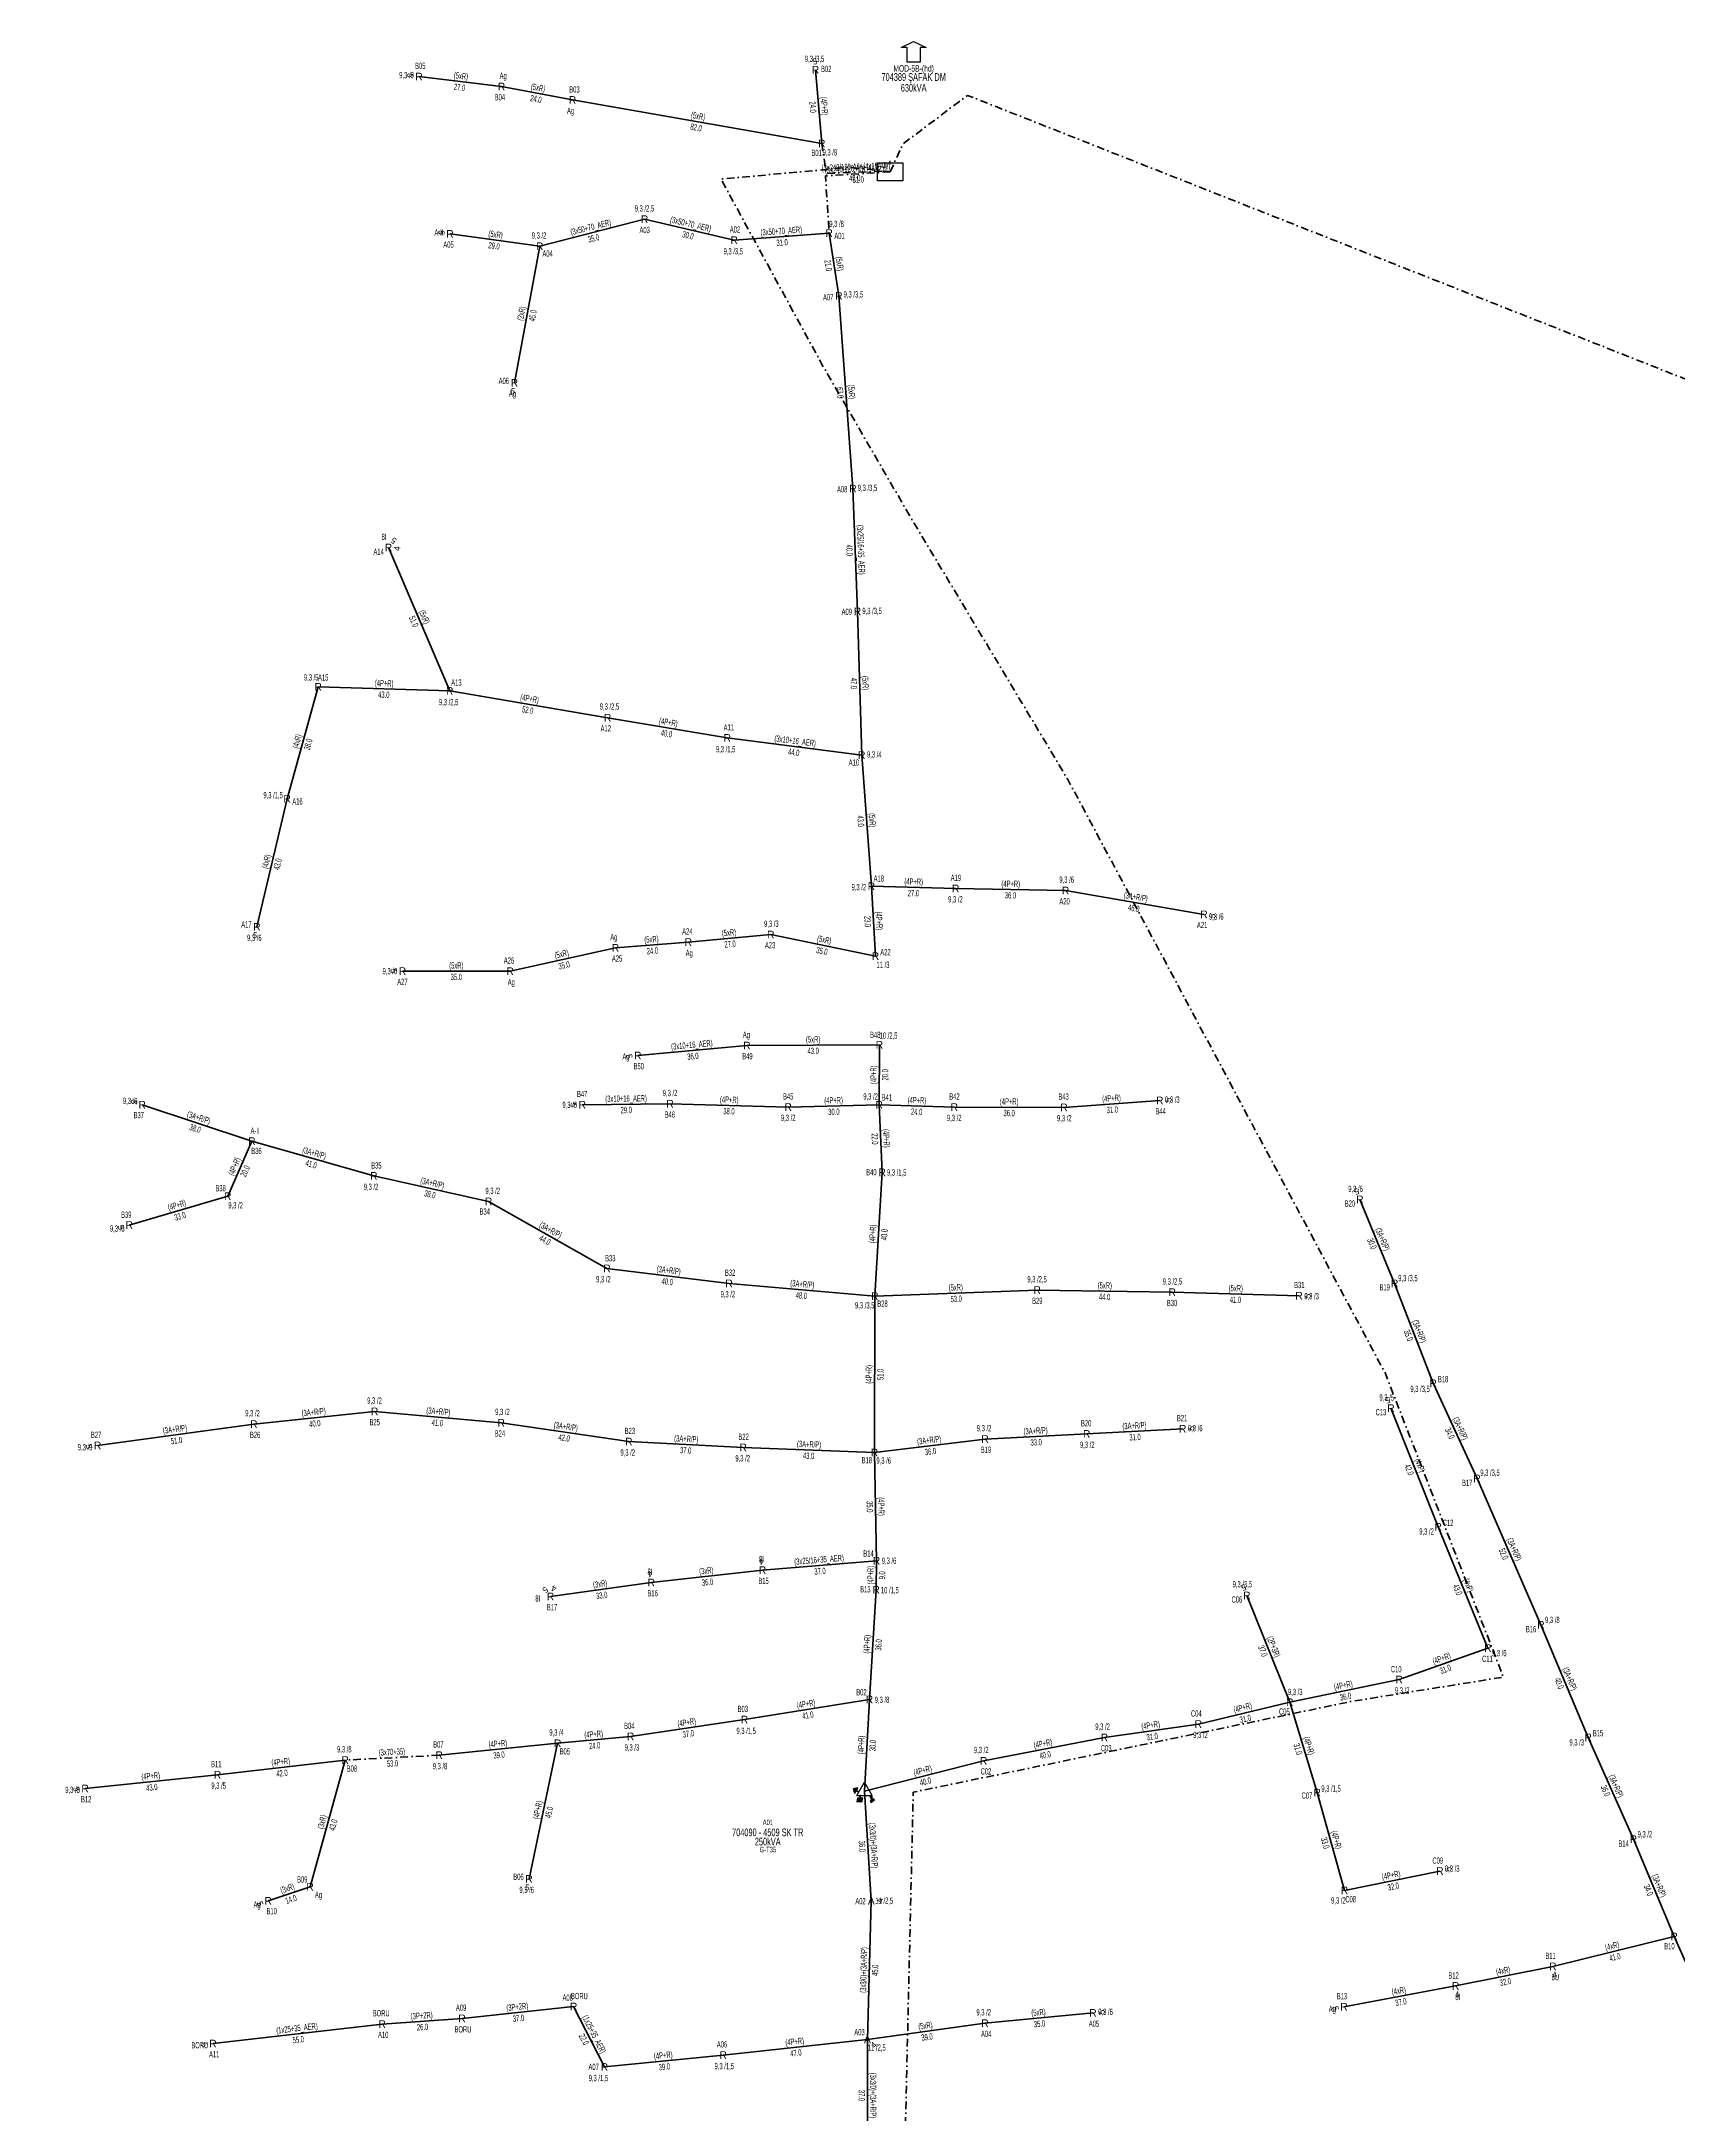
# Model space of a CAD drawing. Header units: millimetres. Extents: x 554556 to 559004, y 4084130 to 4087120.
# Drawn here: x 556260 to 556793, y 4086409 to 4087084 of the extents above; entities that cross this region are included whole.
import ezdxf
from ezdxf.enums import TextEntityAlignment as Align

# ---------------------------------------------------------------- set-up
doc = ezdxf.new("R2010")
doc.units = ezdxf.units.MM
doc.linetypes.add('DASHDOT', pattern=[5, 2.5, -1.25, 0, -1.25])
for name, color, linetype, lineweight in [('DIREK_AG_MEVCUT', 120, 'Continuous', 25), ('DIREK_OG_MEVCUT', 16, 'Continuous', 25), ('HAT_AG_HAVAI_MEVCUT', 126, 'Continuous', 50), ('HAT_AG_YERALTI_MEVCUT', 126, 'DASHDOT', 50), ('HAT_ENH_YERALTI_MEVCUT', 6, 'DASHDOT', 70), ('HAT_ENH_YERALTI_YENI', 6, 'DASHDOT', 70), ('HAT_OG_HAVAI_MEVCUT', 48, 'Continuous', 70), ('TRAFO_MEVCUT', 5, 'Continuous', 30), ('TRAFO_TADILAT_BYSK', 5, 'Continuous', 30)]:
    doc.layers.add(name, color=color, linetype=linetype, lineweight=lineweight)
doc.styles.add('Direk', font='B_CAD')
doc.styles.get("Standard").update_dxf_attribs({"font": 'Arial'})

# ---------------------------------------------------------------- blocks, each defined once
blk = doc.blocks.new('MEV_DIREK')
h = blk.add_hatch(color=32)
h.paths.add_polyline_path([(-2.14, 0.97), (-2.35, 1.09), (-3.31, -0.55), (-3.09, -0.67), (-2.67, 0.06), (-1.89, -0.39), (-1.79, -0.22), (-2.56, 0.23)])
h.paths.add_polyline_path([(-3.46, -0.17), (-3.33, -0.25), (-2.61, 0.99), (-2.74, 1.06)])
h.paths.add_polyline_path([(-3.54, 0.29), (-3.41, 0.22), (-3.05, 0.82), (-3.18, 0.9)])
h.paths.add_polyline_path([(-3.58, 0.81), (-3.66, 0.68), (-3.53, 0.61), (-3.45, 0.74)])
h.paths.add_polyline_path([(-1.51, -2.34), (-2.26, -2.33), (-2.52, -3.47), (-2.42, -3.47), (-2.21, -2.53), (-1.91, -2.54), (-2.12, -3.47), (-2.02, -3.47), (-1.81, -2.54), (-1.51, -2.54), (-1.72, -3.47), (-1.62, -3.48), (-1.41, -2.54), (-1.11, -2.54), (-1.32, -3.48), (-1.22, -3.48), (-1.01, -2.54), (-0.71, -2.55), (-0.92, -3.48), (-0.82, -3.48), (-0.56, -2.35), (-1.31, -2.34), (-1.31, -1.44), (-1.51, -1.44)])
at = {"layer": 'TRAFO_MEVCUT'}
for points in [[(2.35, -1.57), (2.12, -1.92), (2.08, -1.44), (1.94, -1.44), (2.01, -2.32), (2.25, -1.96), (2.31, -2.67), (2.1, -2.67), (2.39, -2.87), (2.4, -2.86), (2.64, -2.49), (2.45, -2.63)], [(2.35, -1.57), (2.12, -1.92), (2.08, -1.44), (1.94, -1.44), (2.01, -2.32), (2.25, -1.96), (2.31, -2.67), (2.1, -2.67), (2.39, -2.87), (1.98, -3.19), (2.2, -3.79), (2.26, -3.74), (2.08, -3.26), (2.26, -3.13), (2.44, -3.6), (2.49, -3.56), (2.32, -3.08), (2.49, -2.94), (2.67, -3.42), (2.73, -3.38), (2.55, -2.9), (2.73, -2.76), (2.91, -3.24), (2.97, -3.2), (2.79, -2.72), (2.97, -2.58), (3.15, -3.06), (3.21, -3.01), (2.98, -2.42), (2.4, -2.86), (2.64, -2.49), (2.45, -2.63)], [(2.97, -2.58), (3.15, -3.06), (3.21, -3.01), (2.98, -2.42), (2.4, -2.86), (2.64, -2.49), (2.45, -2.63), (2.35, -1.57), (2.12, -1.92), (2.08, -1.44), (1.94, -1.44), (2.01, -2.32), (2.25, -1.96), (2.31, -2.67), (2.1, -2.67), (2.39, -2.87), (1.98, -3.19), (2.2, -3.79), (2.26, -3.74), (2.08, -3.26), (2.26, -3.13), (2.44, -3.6), (2.49, -3.56), (2.32, -3.08), (2.49, -2.94), (2.67, -3.42), (2.73, -3.38), (2.55, -2.9), (2.73, -2.76), (2.91, -3.24), (2.97, -3.2), (2.79, -2.72)]]:
    blk.add_hatch(color=32, dxfattribs=at).paths.add_polyline_path(points)
at = {"layer": 'TRAFO_MEVCUT', "linetype": 'Continuous'}
for p, q in [((-2.5, -1.44), (0, 2.89)), ((2.5, -1.44), (0, 2.89)), ((-2.5, -1.44), (2.5, -1.44))]:
    blk.add_line(p, q, dxfattribs=at)
at = {"layer": 'TRAFO_MEVCUT', "color": 32, "flags": 128}
blk.add_lwpolyline([(1.94, -1.44), (2.08, -1.44), (2.12, -1.92), (2.35, -1.57), (2.45, -2.63), (2.64, -2.49), (2.4, -2.86), (2.98, -2.42), (3.21, -3.01), (3.15, -3.06), (2.97, -2.58), (2.79, -2.72), (2.97, -3.2), (2.91, -3.24), (2.73, -2.76), (2.55, -2.9), (2.73, -3.38), (2.67, -3.42), (2.49, -2.94), (2.32, -3.08), (2.49, -3.56), (2.44, -3.6), (2.26, -3.13), (2.08, -3.26), (2.26, -3.74), (2.2, -3.79), (1.98, -3.19), (2.39, -2.87), (2.1, -2.67), (2.31, -2.67), (2.25, -1.96), (2.01, -2.32), (1.94, -1.44)], dxfattribs=at)
at = {"layer": 'TRAFO_TADILAT_BYSK', "color": 32, "flags": 128}
for points in [[(-3.53, 0.61), (-3.45, 0.74), (-3.58, 0.81), (-3.66, 0.68), (-3.53, 0.61)], [(-3.41, 0.22), (-3.05, 0.82), (-3.18, 0.9), (-3.54, 0.29), (-3.41, 0.22)], [(-3.33, -0.25), (-2.61, 0.99), (-2.74, 1.06), (-3.46, -0.17), (-3.33, -0.25)], [(-1.79, -0.22), (-2.56, 0.23), (-2.14, 0.97), (-2.35, 1.09), (-3.31, -0.55), (-3.09, -0.67), (-2.67, 0.06), (-1.89, -0.39), (-1.79, -0.22)], [(-1.31, -1.44), (-1.51, -1.44), (-1.51, -2.34), (-2.26, -2.33), (-2.52, -3.47), (-2.42, -3.47), (-2.21, -2.53), (-1.91, -2.54), (-2.12, -3.47), (-2.02, -3.47), (-1.81, -2.54), (-1.51, -2.54), (-1.72, -3.47), (-1.62, -3.48), (-1.41, -2.54), (-1.11, -2.54), (-1.32, -3.48), (-1.22, -3.48), (-1.01, -2.54), (-0.71, -2.55), (-0.92, -3.48), (-0.82, -3.48), (-0.56, -2.35), (-1.31, -2.34), (-1.31, -1.44)]]:
    blk.add_lwpolyline(points, dxfattribs=at)
blk = doc.blocks.new('MEV_BINA_KARE')
at = {"layer": 'TRAFO_MEVCUT', "linetype": 'Continuous'}
for p, q in [((-2.25, -2.25), (-2.25, 2.25)), ((-2.25, 2.25), (2.25, 2.25)), ((0, 1.8), (0, 2.7)), ((2.25, 2.25), (2.25, -2.25)), ((2.25, -2.25), (-2.25, -2.25))]:
    blk.add_line(p, q, dxfattribs=at)
blk = doc.blocks.new('MEV_MOD')
at = {"layer": 'TRAFO_MEVCUT', "linetype": 'Continuous'}
for p, q in [((-3.4, 2), (0, 3.6)), ((-1.8, 2), (-3.4, 2)), ((-1.8, -2), (-1.8, 2)), ((0, 3.6), (3.4, 2)), ((3.4, 2), (1.8, 2)), ((1.8, 2), (1.8, -2)), ((1.8, -2), (-1.8, -2))]:
    blk.add_line(p, q, dxfattribs=at)

msp = doc.modelspace()

# ---------------------------------------------------------------- linework, layer by layer
at = {"layer": 'HAT_AG_HAVAI_MEVCUT'}
for p, q in [((556409.65, 4087068.95), (556382.78, 4087072.2)), ((556513.85, 4087050.42), (556511.82, 4087074.41)), ((556432.75, 4087064.58), (556409.65, 4087068.95)), ((556513.85, 4087050.42), (556432.75, 4087064.58)), ((556456.19, 4087025.78), (556422.07, 4087016.97)), ((556485.35, 4087018.94), (556456.19, 4087025.78)), ((556422.07, 4087016.97), (556392.88, 4087020.99)), ((556422.07, 4087016.97), (556413.84, 4086972.51)), ((556516.26, 4087021.23), (556485.35, 4087018.94)), ((556519.43, 4087000.78), (556516.26, 4087021.23)), ((556524, 4086938.07), (556519.43, 4087000.78)), ((556525.49, 4086898.11), (556524, 4086938.07)), ((556392.79, 4086872.21), (556372.88, 4086918.91)), ((556526.84, 4086851.34), (556525.49, 4086898.11)), ((556349.99, 4086873.53), (556339.86, 4086837.14)), ((556392.79, 4086872.21), (556349.99, 4086873.53)), ((556444.16, 4086863.51), (556392.79, 4086872.21)), ((556483.11, 4086856.91), (556444.16, 4086863.51)), ((556526.84, 4086851.34), (556483.11, 4086856.91)), ((556530, 4086808.64), (556526.84, 4086851.34)), ((556339.86, 4086837.14), (556330.04, 4086795.42)), ((556530, 4086808.64), (556531.34, 4086785.9)), ((556557.43, 4086807.91), (556530, 4086808.64)), ((556593.2, 4086807.24), (556557.43, 4086807.91)), ((556638.22, 4086799.48), (556593.2, 4086807.24)), ((556446.73, 4086788.58), (556412.45, 4086780.98)), ((556470.42, 4086790.46), (556446.73, 4086788.58)), ((556497.25, 4086792.93), (556470.42, 4086790.46)), ((556531.34, 4086785.9), (556497.25, 4086792.93)), ((556412.45, 4086780.98), (556377.41, 4086781.03)), ((556453.98, 4086753.55), (556489.49, 4086756.81)), ((556489.49, 4086756.81), (556532.61, 4086757.06)), ((556532.61, 4086757.06), (556532.55, 4086737.49)), ((556328.41, 4086725.66), (556292.69, 4086737.5)), ((556435.93, 4086737.53), (556464.46, 4086737.85)), ((556464.46, 4086737.85), (556502.94, 4086736.76)), ((556502.94, 4086736.76), (556532.55, 4086737.49)), ((556532.55, 4086737.49), (556557, 4086736.74)), ((556533.5, 4086715.53), (556532.55, 4086737.49)), ((556557, 4086736.74), (556592.66, 4086736.67)), ((556592.66, 4086736.67), (556623.86, 4086738.91)), ((556328.41, 4086725.66), (556320.54, 4086707.72)), ((556368.07, 4086714.37), (556328.41, 4086725.66)), ((556405.44, 4086706.06), (556368.07, 4086714.37)), ((556531.1, 4086675.22), (556533.5, 4086715.53)), ((556320.54, 4086707.72), (556288.51, 4086698.38)), ((556443.95, 4086684.24), (556405.44, 4086706.06)), ((556700.28, 4086679.39), (556688.98, 4086706.7)), ((556483.67, 4086679.38), (556443.95, 4086684.24)), ((556531.1, 4086675.22), (556483.67, 4086679.38)), ((556712.82, 4086646.85), (556700.28, 4086679.39)), ((556531.02, 4086624.31), (556531.1, 4086675.22)), ((556531.1, 4086675.22), (556583.95, 4086677.21)), ((556583.95, 4086677.21), (556627.91, 4086676.5)), ((556627.91, 4086676.5), (556669.16, 4086675.36)), ((556727.08, 4086615.88), (556712.82, 4086646.85)), ((556714.41, 4086600.15), (556699.07, 4086638.76)), ((556278.2, 4086626.62), (556329.05, 4086633.56)), ((556329.05, 4086633.56), (556368.34, 4086637.72)), ((556368.34, 4086637.72), (556409.53, 4086634.02)), ((556409.53, 4086634.02), (556451.06, 4086627.87)), ((556600.07, 4086630.38), (556631.3, 4086632.04)), ((556451.06, 4086627.87), (556488.27, 4086625.97)), ((556488.27, 4086625.97), (556531.02, 4086624.31)), ((556531.02, 4086624.31), (556566.98, 4086628.72)), ((556566.98, 4086628.72), (556600.07, 4086630.38)), ((556531.66, 4086589.1), (556531.02, 4086624.31)), ((556747.88, 4086568.24), (556727.08, 4086615.88)), ((556730.61, 4086560.69), (556714.41, 4086600.15)), ((556458.39, 4086581.99), (556494.57, 4086586.02)), ((556494.57, 4086586.02), (556531.66, 4086589.1)), ((556531.53, 4086579.68), (556531.66, 4086589.1)), ((556425.6, 4086577.43), (556458.39, 4086581.99)), ((556529.37, 4086543.96), (556531.53, 4086579.68)), ((556652.19, 4086577.79), (556666.13, 4086543.06)), ((556763.25, 4086531.6), (556747.88, 4086568.24)), ((556701.73, 4086550.43), (556730.61, 4086560.69)), ((556666.13, 4086543.06), (556701.73, 4086550.43)), ((556529.37, 4086543.96), (556488.69, 4086537.4)), ((556529.37, 4086543.96), (556527.748212, 4086514.137974)), ((556488.69, 4086537.4), (556451.65, 4086531.89)), ((556666.13, 4086543.06), (556636.4, 4086535.95)), ((556666.13, 4086543.06), (556675.08, 4086513.64)), ((556451.65, 4086531.89), (556427.91, 4086529.68)), ((556605.83, 4086531.56), (556566.52, 4086523.96)), ((556636.4, 4086535.95), (556605.83, 4086531.56)), ((556777.99, 4086498.45), (556763.25, 4086531.6)), ((556358.77, 4086524.19), (556317.2, 4086519.44)), ((556358.77, 4086524.19), (556347.34, 4086482.97)), ((556427.91, 4086529.68), (556389.36, 4086525.8)), ((556427.91, 4086529.68), (556418.59, 4086485.51)), ((556566.52, 4086523.96), (556527.748212, 4086514.137974)), ((556317.2, 4086519.44), (556274.12, 4086514.96)), ((556675.08, 4086513.64), (556683.96, 4086481.79)), ((556791.23, 4086466.78), (556777.99, 4086498.45)), ((556347.34, 4086482.97), (556333.73, 4086478.39)), ((556683.96, 4086481.79), (556715.01, 4086488.09)), ((556751.77, 4086457.06), (556791.23, 4086466.78)), ((556810.76, 4086423.11), (556791.23, 4086466.78)), ((556720.12, 4086450.68), (556751.77, 4086457.06)), ((556683.79, 4086443.91), (556720.12, 4086450.68)), ((556433.12, 4086443.99), (556396.79, 4086440.13)), ((556443.13, 4086424.32), (556433.12, 4086443.99)), ((556370.82, 4086438.26), (556315.76, 4086431.92)), ((556396.79, 4086440.13), (556370.82, 4086438.26)), ((556528.71, 4086433.3), (556566.96, 4086438.57)), ((556566.96, 4086438.57), (556602.12, 4086441.9)), ((556481.75, 4086428.21), (556528.71, 4086433.3)), ((556443.13, 4086424.32), (556481.75, 4086428.21))]:
    msp.add_line(p, q, dxfattribs=at)
at = {"layer": 'HAT_AG_YERALTI_MEVCUT', "flags": 128}
for points in [[(556513.85, 4087050.42), (556515.292652, 4087040.670325), (556533.724816, 4087041.396), (556536.104749, 4087041.216777)], [(556536.104749, 4087041.216777), (556515.053256, 4087039.848673), (556516.26, 4087021.23)], [(556389.36, 4086525.8), (556358.77, 4086524.19)]]:
    msp.add_lwpolyline(points, dxfattribs=at)
at = {"layer": 'HAT_ENH_YERALTI_MEVCUT', "flags": 128}
msp.add_lwpolyline([(556536.104749, 4087041.216777), (556540.331373, 4087050.332584), (556561.264658, 4087066.084362), (558297.930567, 4086379.571971), (558401.453439, 4086146.23922), (558419.136052, 4086141.322895)], dxfattribs=at)
at = {"layer": 'HAT_ENH_YERALTI_YENI', "flags": 128}
msp.add_lwpolyline([(556011.951245, 4085555.697078), (556013.338518, 4085556.324654), (556013.582355, 4085563.110998), (556049.522626, 4085566.674968), (556088.960394, 4085570.57909), (556120.164944, 4085572.552971), (556160.166226, 4085573.9257), (556183.161659, 4085575.000359), (556214.97586, 4085574.913041), (556243.169523, 4085576.365454), (556294.285573, 4085576.529686), (556345.980928, 4085577.157556), (556377.60759, 4085577.356103), (556412.031458, 4085577.562454), (556442.324714, 4085577.820158), (556476.708571, 4085578.63504), (556494.740897, 4085579.002957), (556503.105968, 4085579.687017), (556513.171415, 4085580.468799), (556537.854286, 4085611.259616), (556538.164158, 4085632.507743), (556564.776655, 4085633.588578), (556581.523018, 4085634.314254), (556590.398591, 4085634.705003), (556592.178997, 4085634.773115), (556591.833209, 4085635.840548), (556586.481007, 4085637.764935), (556584.391243, 4085642.395492), (556575.933183, 4085681.766455), (556565.676679, 4085727.330025), (556554.833825, 4085775.893888), (556551.34729, 4085816.71952), (556534.947616, 4085986.12531), (556535.362463, 4086112.479782), (556537.641782, 4086257.492795), (556543.625782, 4086513.766446), (556686.577519, 4086543.365235), (556735.656701, 4086551.22359), (556697.267721, 4086650.036469), (556593.937797, 4086843.386646), (556542.76659, 4086928.708658), (556514.237245, 4086977.948445), (556481.08281, 4087038.836242), (556523.013152, 4087042.662585), (556536.104749, 4087041.216777)], dxfattribs=at)
at = {"layer": 'HAT_OG_HAVAI_MEVCUT'}
for p, q in [((556527.748212, 4086514.137974), (556529.97, 4086478.38)), ((556528.71, 4086433.3), (556529.97, 4086478.38)), ((556528.74, 4086396.8), (556528.71, 4086433.3))]:
    msp.add_line(p, q, dxfattribs=at)

# ---------------------------------------------------------------- block references
at = {"layer": 'TRAFO_MEVCUT'}
for name, p, xscale, yscale in [('MEV_MOD', (556543.756922, 4087079.309667), 1.199999999999999, 1.199999999999999), ('MEV_BINA_KARE', (556536.104749, 4087041.216777), 1.85, 1.3)]:
    msp.add_blockref(name, p, dxfattribs=dict(at, xscale=xscale, yscale=yscale))
msp.add_blockref('MEV_DIREK', (556527.748212, 4086514.137974), dxfattribs=at)

# ---------------------------------------------------------------- texts
at = {"layer": 'DIREK_AG_MEVCUT', "linetype": 'ByBlock', "width": 0.53}
for s, p in [('B05', (556383.200272, 4087075.674676)), ('9,3 /3,5', (556511.5161, 4087078.001413)), ('9,3 /8', (556378.713525, 4087072.691851)), ('Ag', (556410.194038, 4087072.462435)), ('B02', (556515.307536, 4087074.70511)), ('B04', (556409.114276, 4087065.491243)), ('B03', (556433.376302, 4087068.023508)), ('Ag', (556432.112335, 4087061.074015)), ('B01', (556512.168211, 4087047.35054)), ('9,3 /8', (556516.486763, 4087047.539088)), ('9,3 /2,5', (556456.150849, 4087029.293558)), ('A-II', (556389.295039, 4087021.483715)), ('A03', (556456.228998, 4087022.280217)), ('A02', (556485.623511, 4087022.429297)), ('9,3 /8', (556518.670086, 4087024.262527)), ('A05', (556392.402493, 4087017.522726)), ('9,3 /2', (556421.865422, 4087020.498447)), ('9,3 /3,5', (556485.068939, 4087015.35438)), ('A01', (556519.643379, 4087020.33404)), ('A04', (556424.629542, 4087014.582796)), ('9,3 /3,5', (556524.12816, 4087001.314436)), ('A07', (556515.952428, 4087000.384411)), ('A06', (556410.398467, 4086973.147063)), ('Ag', (556413.19118, 4086969.004953)), ('A08', (556520.505294, 4086937.877568)), ('9,3 /3,5', (556528.727351, 4086938.330306)), ('8I', (556371.399764, 4086922.381976)), ('A14', (556369.660395, 4086917.537359)), ('A09', (556521.991913, 4086897.994299)), ('9,3 /3,5', (556530.223118, 4086898.26655)), ('9,3 /5', (556347.704163, 4086876.637371)), ('A15', (556351.617695, 4086876.628485)), ('A13', (556394.957356, 4086874.958194)), ('9,3 /2,5', (556392.430871, 4086868.605275)), ('9,3 /2,5', (556444.779076, 4086867.16444)), ('A12', (556443.575416, 4086860.059165)), ('A11', (556483.623591, 4086860.372113)), ('9,3 /1,5', (556482.569787, 4086853.268424)), ('A10', (556524.300635, 4086848.931344)), ('9,3 /4', (556530.93096, 4086851.55031)), ('9,3 /1,5', (556335.310054, 4086838.308265)), ('A16', (556343.250034, 4086836.269559)), ('9,3 /2', (556525.916473, 4086808.3686)), ('A18', (556532.415703, 4086811.172662)), ('A19', (556557.50933, 4086811.409101)), ('9,3 /6', (556593.536345, 4086810.780708)), ('9,3 /2', (556557.350365, 4086804.397443)), ('A20', (556592.869012, 4086803.755686)), ('9,3 /6', (556642.250869, 4086798.785208)), ('A17', (556326.633104, 4086796.221911)), ('Ag', (556446.203735, 4086792.093374)), ('A24', (556470.121124, 4086793.947216)), ('9,3 /3', (556497.447002, 4086796.45792)), ('A21', (556637.62548, 4086796.030863)), ('9,3 /6', (556329.206644, 4086791.87951)), ('Ag', (556470.721464, 4086786.942591)), ('A23', (556497.054861, 4086789.435444)), ('A22', (556534.582477, 4086787.217704)), ('9,3 /6', (556373.31099, 4086781.035849)), ('A26', (556412.071433, 4086784.459467)), ('A25', (556447.248477, 4086785.118616)), ('11 /3', (556533.774137, 4086783.086)), ('A27', (556377.405006, 4086777.530004)), ('Ag', (556412.832718, 4086777.462375)), ('Ag', (556489.318871, 4086760.3231)), ('B48', (556531.259035, 4086760.28876)), ('10 /2,5', (556535.567351, 4086760.02544)), ('Ag', (556450.14275, 4086753.197721)), ('B49', (556489.660289, 4086753.314145)), ('B50', (556454.299972, 4086750.064657)), ('9,3 /6', (556288.828037, 4086738.780113)), ('B47', (556435.890746, 4086741.02978)), ('9,3 /2', (556464.489973, 4086741.35495)), ('B45', (556502.946422, 4086740.259994)), ('9,3 /2', (556529.745234, 4086740.234875)), ('B41', (556535.06626, 4086739.922784)), ('B42', (556557.057097, 4086740.239534)), ('B43', (556592.538034, 4086740.167874)), ('9,3 /3', (556627.947295, 4086739.203447)), ('B37', (556291.588785, 4086734.177753)), ('9,3 /6', (556431.83128, 4086737.484028)), ('B46', (556464.43007, 4086734.350128)), ('9,3 /2', (556502.933576, 4086733.258916)), ('9,3 /2', (556556.942745, 4086733.230779)), ('9,3 /2', (556592.782687, 4086733.151444)), ('B44', (556624.110637, 4086735.418986)), ('A-II', (556329.450364, 4086729.038745)), ('B36', (556329.900881, 4086722.493413)), ('B35', (556368.929374, 4086717.762857)), ('B40', (556530.000115, 4086715.558411)), ('9,3 /1,5', (556538.236185, 4086715.491554)), ('B38', (556318.230672, 4086710.35002)), ('9,3 /2', (556323.107855, 4086704.795551)), ('9,3 /2', (556367.174824, 4086710.835797)), ('9,3 /2', (556406.772891, 4086709.525691)), ('B20', (556685.745912, 4086705.361838)), ('9,3 /6', (556687.554276, 4086710.14571)), ('B39', (556287.530201, 4086701.740059)), ('B34', (556404.183629, 4086702.793269)), ('9,3 /6', (556284.59787, 4086697.239216)), ('B33', (556445.046421, 4086687.563832)), ('9,3 /2', (556442.795303, 4086680.739502)), ('B32', (556484.035495, 4086682.860864)), ('9,3 /2,5', (556583.912257, 4086680.72308)), ('9,3 /2,5', (556627.987199, 4086680.026217)), ('B31', (556669.25669, 4086678.858664)), ('B19', (556697.029772, 4086678.091533)), ('9,3 /3,5', (556704.596442, 4086681.11442)), ('9,3 /2', (556483.298029, 4086675.837462)), ('9,3 /3,5', (556527.844243, 4086672.242002)), ('B28', (556533.619097, 4086672.790154)), ('B29', (556583.9876, 4086673.710202)), ('B30', (556627.833393, 4086673.000838)), ('9,3 /3', (556673.257561, 4086675.246758)), ('9,3 /3,5', (556708.546654, 4086645.044923)), ('B18', (556716.044164, 4086648.211899)), ('9,3 /2', (556328.620457, 4086637.105498)), ('9,3 /2', (556368.312139, 4086641.22461)), ('9,3 /2', (556409.951365, 4086637.565136)), ('C13', (556695.817319, 4086637.467689)), ('9,3 /5', (556697.695423, 4086642.21974)), ('B27', (556277.726708, 4086630.087852)), ('B26', (556329.470953, 4086630.085407)), ('B25', (556368.367823, 4086634.220111)), ('B24', (556409.116907, 4086630.544463)), ('B23', (556451.405994, 4086631.352856)), ('9,3 /2', (556566.674718, 4086632.257906)), ('B20', (556599.889431, 4086633.875339)), ('B21', (556631.114223, 4086635.535066)), ('9,3 /6', (556635.392394, 4086632.257527)), ('9,3 /9', (556274.142672, 4086626.066256)), ('9,3 /2', (556450.708202, 4086624.328727)), ('B22', (556488.427146, 4086629.46647)), ('B19', (556567.280893, 4086625.232958)), ('9,3 /2', (556600.25215, 4086626.854065)), ('9,3 /2', (556488.111656, 4086622.446894)), ('B18', (556528.519722, 4086621.860794)), ('9,3 /6', (556534.003506, 4086621.717984)), ('9,3 /3,5', (556731.302897, 4086617.773858)), ('B17', (556723.886453, 4086614.447778)), ('9,3 /2', (556710.654174, 4086598.632988)), ('C12', (556717.655275, 4086601.460796)), ('8I', (556494.224866, 4086589.57094)), ('B14', (556529.063323, 4086591.446757)), ('8I', (556457.944386, 4086585.549119)), ('9,3 /6', (556535.759004, 4086589.108967)), ('8I', (556421.447089, 4086576.852468)), ('B16', (556458.824818, 4086578.517114)), ('B15', (556494.908587, 4086582.536416)), ('B13', (556528.032408, 4086579.809814)), ('10 /1,5', (556536.000632, 4086579.514072)), ('C06', (556648.941882, 4086576.486264)), ('9,3 /3,5', (556650.714711, 4086581.465522)), ('B17', (556426.082094, 4086573.963361)), ('9,3 /8', (556751.605133, 4086569.834435)), ('B16', (556744.662351, 4086566.862779)), ('C11', (556730.472514, 4086557.192701)), ('9,3 /6', (556734.305342, 4086559.04003)), ('C10', (556700.787176, 4086553.800621)), ('B02', (556526.775131, 4086546.308756)), ('9,3 /8', (556533.46804, 4086543.828547)), ('9,3 /3', (556667.918832, 4086546.393776)), ('9,3 /2', (556702.715916, 4086546.905324)), ('B03', (556488.153893, 4086540.858698)), ('C04', (556635.743509, 4086539.38788)), ('C05', (556664.389805, 4086540.023271)), ('B07', (556389.092696, 4086529.289778)), ('9,3 /4', (556427.566988, 4086533.221001)), ('B04', (556451.23014, 4086535.364725)), ('9,3 /1,5', (556489.255115, 4086533.754156)), ('9,3 /2', (556605.232518, 4086535.10865)), ('9,3 /2', (556637.077384, 4086532.40271)), ('9,3 /3', (556759.531916, 4086529.993755)), ('B15', (556766.462996, 4086532.988042)), ('B11', (556316.820313, 4086522.919344)), ('9,3 /8', (556358.47507, 4086527.727614)), ('9,3 /8', (556389.630806, 4086522.264498)), ('B05', (556430.238389, 4086527.06684)), ('9,3 /3', (556452.078485, 4086528.343895)), ('9,3 /2', (556565.729081, 4086527.502183)), ('C03', (556606.411111, 4086528.108579)), ('9,3 /5', (556317.586788, 4086515.895581)), ('B08', (556360.961077, 4086521.460681)), ('C02', (556567.282718, 4086520.544116)), ('9,3 /8', (556270.044741, 4086514.536203)), ('B12', (556274.482022, 4086511.478773)), ('C07', (556671.71982, 4086512.660617)), ('9,3 /1,5', (556679.579752, 4086514.951531)), ('B14', (556774.776163, 4086497.063907)), ('9,3 /2', (556781.704543, 4086500.052042)), ('C09', (556714.314036, 4086491.520107)), ('9,3 /3', (556719.015763, 4086488.902763)), ('B09', (556344.799074, 4086485.37701)), ('B06', (556415.165405, 4086486.2326)), ('9,3 /6', (556417.841868, 4086481.964399)), ('Ag', (556330.094017, 4086477.166429)), ('B10', (556334.846298, 4086475.072791)), ('Ag', (556350.06796, 4086480.385814)), ('9,3 /2', (556681.970616, 4086478.540543)), ('C08', (556685.96736, 4086478.922858)), ('B10', (556789.693861, 4086463.635119)), ('B11', (556751.00546, 4086460.475476)), ('B12', (556719.453584, 4086454.11597)), ('8U', (556752.551494, 4086453.568787)), ('BORU', (556370.48675, 4086441.822896)), ('A09', (556396.479376, 4086443.616189)), ('A08', (556431.173398, 4086446.898736)), ('BORU', (556434.98065, 4086447.419475)), ('9,3 /2', (556566.54814, 4086442.114691)), ('9,3 /6', (556606.198097, 4086442.286236)), ('Ag', (556680.006268, 4086443.204911)), ('B13', (556683.148822, 4086447.350769)), ('8I', (556720.811777, 4086447.11327)), ('A10', (556371.145945, 4086434.77521)), ('BORU', (556397.107259, 4086436.569347)), ('A04', (556567.36395, 4086435.093389)), ('A05', (556602.450008, 4086438.415593)), ('BORU', (556311.451635, 4086431.423904)), ('A11', (556316.160369, 4086428.442975)), ('A06', (556481.386038, 4086431.691024)), ('A07', (556439.63037, 4086424.370915)), ('9,3 /1,5', (556482.127332, 4086424.601102)), ('9,3 /1,5', (556441.168508, 4086420.728105))]:
    msp.add_text(s, height=2.05, dxfattribs=at).set_placement(p, align=Align.MIDDLE_CENTER)
at = {"layer": 'DIREK_AG_MEVCUT', "color": 32, "style": 'Direk'}
for s, rotation, p in [('5', 544.836766, (556511.583912, 4087077.200029)), ('5', 623.10342, (556380.000259, 4087072.536217)), ('5', 622.158643, (556390.106181, 4087021.372006)), ('5', 349.512676, (556413.33035, 4086969.756773)), ('5', 503.09041, (556374.561551, 4086921.148836)), ('4', 443.09041, (556375.659664, 4086918.573152)), ('5', 346.754887, (556329.398471, 4086792.694483)), ('5', 440.22015, (556640.97931, 4086799.004384)), ('5', 629.918242, (556374.610003, 4086781.033995)), ('5', 275.245343, (556451.191725, 4086753.294022)), ('5', 611.661347, (556290.032202, 4086738.380972)), ('5', 454.106497, (556626.652811, 4086739.11051)), ('5', 270.642618, (556433.130176, 4086737.498596)), ('5', 562.478199, (556687.909471, 4086709.28727)), ('5', 286.25677, (556285.821953, 4086697.596161)), ('5', 448.416956, (556671.958931, 4086675.282648)), ('5', 561.668241, (556698.036151, 4086641.362145)), ('5', 453.042638, (556634.096053, 4086632.188621)), ('5', 277.771702, (556275.425719, 4086626.241367)), ('4', 187.136498, (556458.042146, 4086584.768308)), ('4', 185.551428, (556494.29913, 4086588.806867)), ('5', 217.917162, (556423.87934, 4086579.63892)), ('4', 157.917162, (556426.652651, 4086580.024596)), ('5', 561.869642, (556651.147011, 4086580.388494)), ('5', 275.936995, (556271.335019, 4086514.670383)), ('5', 461.46953, (556717.754086, 4086488.646771)), ('5', 348.085195, (556418.01192, 4086482.770324)), ('5', 288.598975, (556331.076232, 4086477.496961)), ('4', 370.976392, (556720.653133, 4086447.931224)), ('4', 372.617429, (556752.381632, 4086454.327619)), ('5', 455.410339, (556604.907526, 4086442.164006)), ('5', 280.555844, (556681.037385, 4086443.397057)), ('5', 276.568515, (556312.97838, 4086431.599704))]:
    msp.add_text(s, height=2, rotation=rotation, dxfattribs=at).set_placement(p, align=Align.MIDDLE_CENTER)
at = {"layer": 'DIREK_AG_MEVCUT', "linetype": 'ByBlock', "style": 'Direk'}
for p in [(556382.78, 4087072.2), (556409.65, 4087068.95), (556511.82, 4087074.41), (556432.75, 4087064.58), (556513.85, 4087050.42), (556456.19, 4087025.78), (556392.88, 4087020.99), (556422.07, 4087016.97), (556485.35, 4087018.94), (556516.26, 4087021.23), (556519.43, 4087000.78), (556413.84, 4086972.51), (556524, 4086938.07), (556372.88, 4086918.91), (556525.49, 4086898.11), (556349.99, 4086873.53), (556392.79, 4086872.21), (556444.16, 4086863.51), (556483.11, 4086856.91), (556526.84, 4086851.34), (556339.86, 4086837.14), (556530, 4086808.64), (556557.43, 4086807.91), (556593.2, 4086807.24), (556638.22, 4086799.48), (556330.04, 4086795.42), (556497.25, 4086792.93), (556446.73, 4086788.58), (556470.42, 4086790.46), (556531.34, 4086785.9), (556377.41, 4086781.03), (556412.45, 4086780.98), (556453.98, 4086753.55), (556489.49, 4086756.81), (556532.61, 4086757.06), (556464.46, 4086737.85), (556623.86, 4086738.91), (556292.69, 4086737.5), (556435.93, 4086737.53), (556502.94, 4086736.76), (556532.55, 4086737.49), (556557, 4086736.74), (556592.66, 4086736.67), (556328.41, 4086725.66), (556368.07, 4086714.37), (556533.5, 4086715.53), (556320.54, 4086707.72), (556405.44, 4086706.06), (556688.98, 4086706.7), (556288.51, 4086698.38), (556443.95, 4086684.24), (556483.67, 4086679.38), (556583.95, 4086677.21), (556700.28, 4086679.39), (556531.1, 4086675.22), (556627.91, 4086676.5), (556669.16, 4086675.36), (556712.82, 4086646.85), (556368.34, 4086637.72), (556699.07, 4086638.76), (556329.05, 4086633.56), (556409.53, 4086634.02), (556600.07, 4086630.38), (556631.3, 4086632.04), (556278.2, 4086626.62), (556451.06, 4086627.87), (556488.27, 4086625.97), (556531.02, 4086624.31), (556566.98, 4086628.72), (556727.08, 4086615.88), (556714.41, 4086600.15), (556494.57, 4086586.02), (556531.66, 4086589.1), (556425.6, 4086577.43), (556458.39, 4086581.99), (556531.53, 4086579.68), (556652.19, 4086577.79), (556747.88, 4086568.24), (556730.61, 4086560.69), (556701.73, 4086550.43), (556529.37, 4086543.96), (556666.13, 4086543.06), (556488.69, 4086537.4), (556636.4, 4086535.95), (556427.91, 4086529.68), (556451.65, 4086531.89), (556605.83, 4086531.56), (556763.25, 4086531.6), (556358.77, 4086524.19), (556389.36, 4086525.8), (556566.52, 4086523.96), (556317.2, 4086519.44), (556274.12, 4086514.96), (556675.08, 4086513.64), (556777.99, 4086498.45), (556347.34, 4086482.97), (556418.59, 4086485.51), (556683.96, 4086481.79), (556715.01, 4086488.09), (556333.73, 4086478.39), (556791.23, 4086466.78), (556751.77, 4086457.06), (556720.12, 4086450.68), (556433.12, 4086443.99), (556602.12, 4086441.9), (556683.79, 4086443.91), (556370.82, 4086438.26), (556396.79, 4086440.13), (556566.96, 4086438.57), (556315.76, 4086431.92), (556481.75, 4086428.21), (556443.13, 4086424.32)]:
    msp.add_text('R', height=2.5, dxfattribs=at).set_placement(p, align=Align.MIDDLE_CENTER)
at = {"layer": 'DIREK_OG_MEVCUT', "linetype": 'ByBlock', "width": 0.53}
for s, p in [('A02', (556526.470509, 4086478.320308)), ('11 /2,5', (556534.19695, 4086478.4521)), ('A03', (556526.138107, 4086435.673893)), ('11 /2,5', (556531.763105, 4086430.640911))]:
    msp.add_text(s, height=2.05, dxfattribs=at).set_placement(p, align=Align.MIDDLE_CENTER)
at = {"layer": 'DIREK_OG_MEVCUT', "linetype": 'ByBlock', "style": 'Direk'}
for p in [(556529.97, 4086478.38), (556528.71, 4086433.3)]:
    msp.add_text('A', height=2.5, dxfattribs=at).set_placement(p, align=Align.MIDDLE_CENTER)
at = {"layer": 'DIREK_OG_MEVCUT', "color": 32, "linetype": 'ByBlock', "style": 'Direk'}
for rotation, p in [(90.977215, (556532.769593, 4086478.427753)), (408.945894, (556530.821451, 4086431.46104))]:
    msp.add_text('4', height=2, rotation=rotation, dxfattribs=at).set_placement(p, align=Align.MIDDLE_CENTER)
at = {"layer": 'HAT_AG_HAVAI_MEVCUT', "lineweight": 30, "width": 0.53}
for s, rotation, p in [('27.0', 353.10342, (556396.112934, 4087069.73115, 278191.39)), ('24.0', 349.287524, (556421.042002, 4087065.929814, 278204.825)), ('24.0', 274.836766, (556511.988027, 4087062.34333, 278255.91)), ('82.0', 350.096034, (556473.153802, 4087056.662667, 278216.375)), ('29.0', 352.158643, (556407.359034, 4087018.137948, 278196.44)), ('35.0', 374.477912, (556439.342506, 4087020.551993, 278211.035)), ('30.0', 346.798913, (556470.575886, 4087021.532462, 278228.095)), ('31.0', 364.237078, (556500.867801, 4087019.237323, 278242.675)), ('21.0', 278.811417, (556517.005032, 4087010.874795, 278258.13)), ('45.0', 439.512676, (556418.790801, 4086994.585285, 278206.92)), ('63.0', 274.16807, (556520.867248, 4086969.36322, 278259.715)), ('40.0', 272.135415, (556523.89559, 4086918.058328, 278262)), ('51.0', 293.09041, (556382.053096, 4086895.226644, 278186.44)), ('47.0', 271.653364, (556525.315354, 4086874.700475, 278262.745)), ('43.0', 358.233494, (556371.363798, 4086872.020404, 278174.995)), ('52.0', 350.387623, (556418.333066, 4086867.021934, 278196.395)), ('38.0', 434.444224, (556345.743864, 4086855.10705, 278169.93)), ('40.0', 350.382696, (556463.492993, 4086859.371946, 278222.08)), ('44.0', 352.741179, (556504.867601, 4086853.281812, 278241.555)), ('43.0', 274.232441, (556527.572318, 4086829.927268, 278263.42)), ('43.0', 436.754887, (556335.777389, 4086816.08525, 278165.02)), ('27.0', 358.475536, (556543.692387, 4086807.425301, 278265)), ('36.0', 358.926931, (556575.299082, 4086806.725149, 278278.715)), ('46.0', 350.22015, (556615.565617, 4086802.522352, 278296.6)), ('23.0', 273.372369, (556529.821472, 4086797.219999, 278265.67)), ('24.0', 364.537391, (556458.642243, 4086788.672664, 278223.365)), ('27.0', 365.259888, (556483.912922, 4086790.848579, 278235.21)), ('35.0', 348.347872, (556514.123326, 4086788.582517, 278248.625)), ('35.0', 359.918242, (556394.928787, 4086780.155001, 278188.705)), ('35.0', 372.500489, (556429.773981, 4086783.95015, 278206.225)), ('36.0', 5.245343, (556471.812708, 4086754.333559, 278244.745)), ('43.0', 0.332184, (556511.054928, 4086756.085014, 278266.305)), ('20.0', 449.824336, (556533.429996, 4086747.272394, 278266.275)), ('29.0', 0.642618, (556450.204533, 4086736.840053, 278232.23)), ('38.0', 358.377451, (556483.675932, 4086736.455341, 278251.47)), ('30.0', 1.412275, (556517.765949, 4086736.275258, 278266.275)), ('24.0', 358.243012, (556544.748939, 4086736.2654, 278278.5)), ('36.0', 359.887529, (556574.828331, 4086735.855002, 278296.33)), ('31.0', 4.106497, (556608.320869, 4086736.942182, 278311.93)), ('38.0', 341.661347, (556310.282562, 4086730.773169, 278146.345)), ('22.0', 272.477098, (556532.175794, 4086726.473263, 278266.275)), ('41.0', 344.109953, (556348.007277, 4086719.197479, 278164.205)), ('20.0', 426.313683, (556325.253395, 4086716.34853, 278160.27)), ('38.0', 347.463076, (556386.570492, 4086709.385267, 278184.035)), ('33.0', 376.25677, (556304.762951, 4086702.233986, 278144.255)), ('44.0', 330.463846, (556424.275973, 4086694.410462, 278202.72)), ('40.0', 86.592713, (556533.148497, 4086695.324482, 278266.75)), ('30.0', 292.478199, (556693.844579, 4086692.720018, 278344.49)), ('40.0', 353.024163, (556463.706767, 4086680.966292, 278221.975)), ('48.0', 354.987517, (556507.310733, 4086676.453251, 278241.835)), ('53.0', 2.156381, (556557.556983, 4086675.365602, 278291.975)), ('44.0', 359.074694, (556605.916273, 4086676.005111, 278313.955)), ('41.0', 358.416956, (556648.511518, 4086675.080324, 278334.58)), ('35.0', 291.075258, (556705.756857, 4086662.814345, 278350.14)), ('51.0', 89.909965, (556531.909999, 4086649.763664, 278265.55)), ('40.0', 6.043923, (556348.784497, 4086634.794725, 278184.17)), ('41.0', 354.867032, (556388.858953, 4086635.023409, 278204.765)), ('34.0', 294.723498, (556719.177914, 4086631.009496, 278356.41)), ('51.0', 7.771702, (556303.739942, 4086629.247807, 278164.525)), ('42.0', 351.576531, (556430.170485, 4086630.104169, 278225.53)), ('37.0', 357.076928, (556469.621654, 4086626.071106, 278244.135)), ('36.0', 6.991629, (556549.103466, 4086625.671321, 278283.49)), ('33.0', 2.871905, (556583.567588, 4086628.701068, 278300.035)), ('31.0', 3.042638, (556615.730117, 4086630.361198, 278315.65)), ('43.0', 357.776299, (556509.612019, 4086624.29064, 278265.51)), ('42.0', 291.668241, (556705.950063, 4086619.141153, 278349.535)), ('35.0', 271.041331, (556530.49014, 4086606.689552, 278265.51)), ('52.0', 293.586461, (556736.701011, 4086591.719887, 278363.54)), ('37.0', 4.747022, (556513.185343, 4086586.712916, 278265.83)), ('9.0', 89.209344, (556532.444919, 4086584.378271, 278265.83)), ('33.0', 7.917162, (556442.11208, 4086578.868102, 278229.195)), ('36.0', 6.355834, (556476.574097, 4086583.160224, 278247.285)), ('43.0', 292.320225, (556721.723686, 4086580.097185, 278357.205)), ('36.0', 86.539519, (556531.29845, 4086561.768694, 278265.765)), ('37.0', 291.869642, (556658.371171, 4086560.108378, 278333.065)), ('31.0', 19.558252, (556716.45455, 4086554.759044, 278365.305)), ('40.0', 292.757411, (556754.781172, 4086549.591194, 278373.94)), ('36.0', 11.696288, (556684.102315, 4086545.912649, 278350.865)), ('41.0', 369.160576, (556509.165322, 4086539.840841, 278244.345)), ('31.0', 373.449804, (556651.462704, 4086538.678312, 278318.2)), ('24.0', 365.318441, (556439.858787, 4086529.938659, 278213.955)), ('37.0', 368.461163, (556470.295068, 4086533.804252, 278225.825)), ('30.0', 446.887194, (556529.407852, 4086529.002831)), ('31.0', 368.172081, (556621.235825, 4086532.913631, 278302.915)), ('39.0', 365.74738, (556408.720121, 4086526.894273, 278194.68)), ('40.0', 370.942279, (556586.336347, 4086526.925454, 278283.26)), ('31.0', 286.920538, (556669.791797, 4086528.102612, 278337.54)), ('43.0', 365.936995, (556295.74792, 4086516.354559, 278137.06)), ('42.0', 366.518636, (556338.081497, 4086520.970495, 278158.6)), ('40.0', 374.21563, (556547.342842, 4086518.225016)), ('36.0', 293.97211, (556769.843318, 4086514.679652, 278381.625)), ('43.0', 434.501701, (556353.874093, 4086503.352872, 278173.67)), ('45.0', 438.085195, (556424.081687, 4086507.419512, 278209.295)), ('33.0', 285.578837, (556678.701227, 4086497.486721, 278341.98)), ('32.0', 11.46953, (556699.65402, 4086484.106974, 278357.505)), ('34.0', 292.687915, (556783.825773, 4086482.287145, 278388.995)), ('14.0', 378.598975, (556340.806101, 4086479.874392, 278166.865)), ('41.0', 13.837918, (556771.7033, 4086461.09467, 278395.615)), ('32.0', 11.396939, (556736.112964, 4086453.036761, 278375.885)), ('37.0', 10.555844, (556702.110715, 4086446.459385, 278360.06)), ('26.0', 364.118541, (556383.866047, 4086438.347195, 278185.41)), ('37.0', 366.064825, (556415.044806, 4086441.214757, 278198.395)), ('35.0', 5.410339, (556584.620145, 4086439.388787, 278301.06)), ('55.0', 366.568515, (556343.387233, 4086434.24558, 278157.88)), ('22.0', 296.971397, (556437.367452, 4086433.769486, 278216.56)), ('47.0', 6.186146, (556505.321595, 4086429.90995, 278264.355)), ('39.0', 7.844696, (556547.951015, 4086435.092955, 278283.48)), ('39.0', 5.751719, (556462.525185, 4086425.419279, 278240.875))]:
    msp.add_text(s, height=2.05, rotation=rotation, dxfattribs=at).set_placement(p, align=Align.TOP_CENTER)
for s, rotation, p in [('(5xR)', 353.10342, (556396.317066, 4087071.41885, 278191.39)), ('(5xR)', 349.287524, (556421.357998, 4087067.600186, 278204.825)), ('(4P+R)', 274.836766, (556513.681973, 4087062.48667, 278255.91)), ('(5xR)', 350.096034, (556473.446198, 4087058.337333, 278216.375)), ('(3x50+70_AER)', 374.477912, (556438.917494, 4087022.198007, 278211.035)), ('(3x50+70_AER)', 346.798913, (556470.964114, 4087023.187538, 278228.095)), ('(3x50+70_AER)', 364.237078, (556500.742199, 4087020.932677, 278242.675)), ('(5xR)', 352.158643, (556407.590966, 4087019.822052, 278196.44)), ('(5xR)', 278.811417, (556518.684968, 4087011.135205, 278258.13)), ('(2xR)', 439.512676, (556417.119199, 4086994.894715, 278206.92)), ('(5xR)', 274.16807, (556522.562752, 4086969.48678, 278259.715)), ('(3x25/16+35_AER)', 272.135415, (556525.59441, 4086918.121672, 278262)), ('(5xR)', 293.09041, (556383.616904, 4086895.893356, 278186.44)), ('(4P+R)', 358.233494, (556371.416202, 4086873.719596, 278174.995)), ('(5xR)', 271.653364, (556527.014646, 4086874.749525, 278262.745)), ('(4P+R)', 350.387623, (556418.616934, 4086868.698066, 278196.395)), ('(4P+R)', 350.382696, (556463.777007, 4086861.048054, 278222.08)), ('(4xR)', 434.444224, (556344.106136, 4086855.56295, 278169.93)), ('(3x10+16_AER)', 352.741179, (556505.082399, 4086854.968188, 278241.555)), ('(5xR)', 274.232441, (556529.267682, 4086830.052732, 278263.42)), ('(4xR)', 436.754887, (556334.122611, 4086816.47475, 278165.02)), ('(4P+R)', 358.475536, (556543.737613, 4086809.124699, 278265)), ('(4P+R)', 358.926931, (556575.330918, 4086808.424851, 278278.715)), ('(3A+R/P)', 350.22015, (556615.854383, 4086804.197648, 278296.6)), ('(5xR)', 365.259888, (556483.757078, 4086792.541421, 278235.21)), ('(4P+R)', 273.372369, (556531.518528, 4086797.320001, 278265.67)), ('(5xR)', 372.500489, (556429.406019, 4086785.60985, 278206.225)), ('(5xR)', 364.537391, (556458.507757, 4086790.367336, 278223.365)), ('(5xR)', 348.347872, (556514.466674, 4086790.247483, 278248.625)), ('(5xR)', 359.918242, (556394.931213, 4086781.854999, 278188.705)), ('(5xR)', 0.332184, (556511.045072, 4086757.784986, 278266.305)), ('(3x10+16_AER)', 5.245343, (556471.657292, 4086756.026441, 278244.745)), ('(4P+R)', 449.824336, (556531.730004, 4086747.277606, 278266.275)), ('(3x10+16_AER)', 0.642618, (556450.185467, 4086738.539947, 278232.23)), ('(4P+R)', 358.377451, (556483.724068, 4086738.154659, 278251.47)), ('(4P+R)', 1.412275, (556517.724051, 4086737.974742, 278266.275)), ('(4P+R)', 358.243012, (556544.801061, 4086737.9646, 278278.5)), ('(4P+R)', 359.887529, (556574.831669, 4086737.554998, 278296.33)), ('(4P+R)', 4.106497, (556608.199131, 4086738.637818, 278311.93)), ('(3A+R/P)', 341.661347, (556310.817438, 4086732.386831, 278146.345)), ('(4P+R)', 272.477098, (556533.874206, 4086726.546737, 278266.275)), ('(4P+R)', 426.313683, (556323.696605, 4086717.03147, 278160.27)), ('(3A+R/P)', 344.109953, (556348.472723, 4086720.832521, 278164.205)), ('(3A+R/P)', 347.463076, (556386.939508, 4086711.044733, 278184.035)), ('(4P+R)', 376.25677, (556304.287049, 4086703.866014, 278144.255)), ('(3A+R/P)', 330.463846, (556425.114027, 4086695.889538, 278202.72)), ('(4P+R)', 86.592713, (556531.451503, 4086695.425518, 278266.75)), ('(3A+R/P)', 292.478199, (556695.415421, 4086693.369982, 278344.49)), ('(3A+R/P)', 353.024163, (556463.913233, 4086682.653708, 278221.975)), ('(3A+R/P)', 354.987517, (556507.459267, 4086678.146749, 278241.835)), ('(5xR)', 2.156381, (556557.493017, 4086677.064398, 278291.975)), ('(5xR)', 359.074694, (556605.943727, 4086677.704889, 278313.955)), ('(5xR)', 358.416956, (556648.558482, 4086676.779676, 278334.58)), ('(3A+R/P)', 291.075258, (556707.343143, 4086663.425655, 278350.14)), ('(4P+R)', 89.909965, (556530.210001, 4086649.766336, 278265.55)), ('(3A+R/P)', 6.043923, (556348.605503, 4086636.485275, 278184.17)), ('(3A+R/P)', 354.867032, (556389.011047, 4086636.716591, 278204.765)), ('(3A+R/P)', 7.771702, (556303.510058, 4086630.932193, 278164.525)), ('(3A+R/P)', 351.576531, (556430.419515, 4086631.785831, 278225.53)), ('(3A+R/P)', 2.871905, (556583.482412, 4086630.398932, 278300.035)), ('(3A+R/P)', 3.042638, (556615.639883, 4086632.058802, 278315.65)), ('(3A+R/P)', 294.723498, (556720.722086, 4086631.720504, 278356.41)), ('(3A+R/P)', 357.076928, (556469.708346, 4086627.768894, 278244.135)), ('(3A+R/P)', 357.776299, (556509.677981, 4086625.98936, 278265.51)), ('(3A+R/P)', 6.991629, (556548.896534, 4086627.358679, 278283.49)), ('(4xP)', 291.668241, (556707.529937, 4086619.768847, 278349.535)), ('(4P+R)', 271.041331, (556532.18986, 4086606.720448, 278265.51)), ('(3x25/16+35_AER)', 4.747022, (556513.044657, 4086588.407084, 278265.83)), ('(3A+R/P)', 293.586461, (556738.258989, 4086592.400113, 278363.54)), ('(3xR)', 6.355834, (556476.385903, 4086584.849776, 278247.285)), ('(4P+R)', 89.209344, (556530.745081, 4086584.401729, 278265.83)), ('(3xR)', 7.917162, (556441.87792, 4086580.551898, 278229.195)), ('(4xP)', 292.320225, (556723.296314, 4086580.742815, 278357.205)), ('(4P+R)', 86.539519, (556529.60155, 4086561.871306, 278265.765)), ('(2P+3R)', 291.869642, (556659.948829, 4086560.741622, 278333.065)), ('(4P+R)', 19.558252, (556715.88545, 4086556.360956, 278365.305)), ('(3A+R/P)', 292.757411, (556756.348828, 4086550.248806, 278373.94)), ('(4P+R)', 369.160576, (556508.894678, 4086541.519159, 278244.345)), ('(4P+R)', 11.696288, (556683.757685, 4086547.577351, 278350.865)), ('(4P+R)', 368.461163, (556470.044932, 4086535.485748, 278225.825)), ('(4P+R)', 368.172081, (556620.994175, 4086534.596369, 278302.915)), ('(4P+R)', 373.449804, (556651.067296, 4086540.331688, 278318.2)), ('(4P+R)', 365.74738, (556408.549879, 4086528.585727, 278194.68)), ('(4P+R)', 365.318441, (556439.701213, 4086531.631341, 278213.955)), ('(4P+R)', 446.887194, (556527.71036, 4086529.095144)), ('(4P+R)', 370.942279, (556586.013653, 4086528.594546, 278283.26)), ('(4P+R)', 286.920538, (556671.418203, 4086528.597388, 278337.54)), ('(4P+R)', 366.518636, (556337.888503, 4086522.659505, 278158.6)), ('(4P+R)', 365.936995, (556295.57208, 4086518.045441, 278137.06)), ('(4P+R)', 374.21563, (556546.92537, 4086519.872959)), ('(3A+R/P)', 293.97211, (556771.396682, 4086515.370348, 278381.625)), ('(4P+R)', 438.085195, (556422.418313, 4086507.770488, 278209.295)), ('(3xR)', 434.501701, (556352.235907, 4086503.807128, 278173.67)), ('(4P+R)', 285.578837, (556680.338773, 4086497.943279, 278341.98)), ('(3xR)', 378.598975, (556340.263899, 4086481.485608, 278166.865)), ('(4P+R)', 11.46953, (556699.31598, 4086485.773026, 278357.505)), ('(3A+R/P)', 292.687915, (556785.394227, 4086482.942855, 278388.995)), ('(4xR)', 13.837918, (556771.2967, 4086462.74533, 278395.615)), ('(4xR)', 11.396939, (556735.777036, 4086454.703239, 278375.885)), ('(4xR)', 10.555844, (556701.799285, 4086448.130615, 278360.06)), ('(3P+2R)', 364.118541, (556383.743953, 4086440.042805, 278185.41)), ('(3P+2R)', 366.064825, (556414.865194, 4086442.905243, 278198.395)), ('(5xR)', 5.410339, (556584.459855, 4086441.081213, 278301.06)), ('(1x25+35_AER)', 366.568515, (556343.192767, 4086435.93442, 278157.88)), ('(1x25+35_AER)', 296.971397, (556438.882548, 4086434.540514, 278216.56)), ('(5xR)', 7.844696, (556547.718985, 4086436.777045, 278283.48)), ('(4P+R)', 5.751719, (556462.354815, 4086427.110721, 278240.875)), ('(4P+R)', 6.186146, (556505.138405, 4086431.60005, 278264.355))]:
    msp.add_text(s, height=2.05, rotation=rotation, dxfattribs=at).set_placement(p, align=Align.CENTER)
at = {"layer": 'HAT_AG_YERALTI_MEVCUT', "lineweight": 30, "width": 0.53}
for s, rotation, p in [('(3x240/120-Al)+(4x16-Al)', 2.254575, (556524.475295, 4087041.882505)), ('(3x240/120-Al)+(4x16-Al)', 363.718335, (556525.523879, 4087041.380935)), ('(3x70+35)', 363.012788, (556374.020325, 4086525.843825))]:
    msp.add_text(s, height=2.05, rotation=rotation, dxfattribs=at).set_placement(p, align=Align.CENTER)
for s, rotation, p in [('42.0', 2.254575, (556524.542172, 4087040.183821)), ('51.0', 363.718335, (556525.634127, 4087039.684514)), ('53.0', 363.012788, (556374.109675, 4086524.146175))]:
    msp.add_text(s, height=2.05, rotation=rotation, dxfattribs=at).set_placement(p, align=Align.TOP_CENTER)
at = {"layer": 'HAT_OG_HAVAI_MEVCUT', "lineweight": 30, "width": 0.53}
for s, rotation, p in [('36.0', 273.555449, (556528.010742, 4086496.206275)), ('45.0', 88.398982, (556530.189668, 4086455.816252, 278264.985)), ('37.0', 270.047092, (556527.875, 4086415.049301, 278264.355))]:
    msp.add_text(s, height=2.05, rotation=rotation, dxfattribs=at).set_placement(p, align=Align.TOP_CENTER)
for rotation, p in [(273.555449, (556529.70747, 4086496.3117)), (88.398982, (556528.490332, 4086455.863748, 278264.985)), (270.047092, (556529.575, 4086415.050699, 278264.355))]:
    msp.add_text('(3x3/0)+(3A+R/P)', height=2.05, rotation=rotation, dxfattribs=at).set_placement(p, align=Align.CENTER)
at = {"layer": 'TRAFO_MEVCUT', "width": 0.6}
for s, height, p in [('704389 ŞAFAK DM', 2.5, (556543.756922, 4087070.809667)), ('MOD-5B-(hd)', 2.1, (556543.756922, 4087073.809667)), ('630kVA', 2.5, (556543.756922, 4087067.309667)), ('A01', 1.8, (556496.326453, 4086503.051892)), ('704090 - 4509 SK TR', 2.5, (556496.271452, 4086499.43946)), ('250kVA', 2.5, (556496.271452, 4086496.43946))]:
    msp.add_text(s, height=height, dxfattribs=at).set_placement(p, align=Align.CENTER)
msp.add_text('G-T35', height=1.8, dxfattribs=at).set_placement((556496.326453, 4086495.987298), align=Align.TOP_CENTER)

doc.saveas('drawing.dxf')
